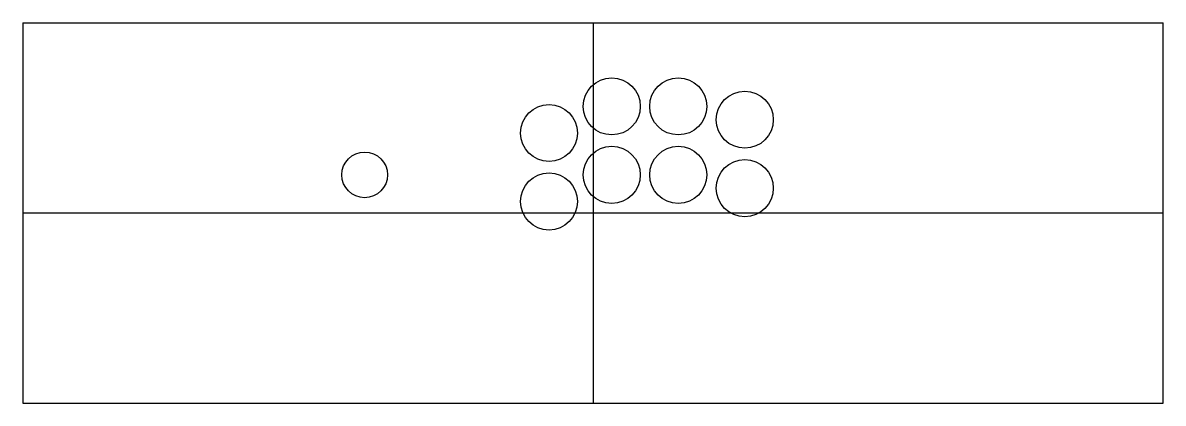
# Model space of a CAD drawing. Header units: millimetres. Extents: x -160 to 440, y -180 to 20.
import ezdxf

# ---------------------------------------------------------------- set-up
doc = ezdxf.new("R2010")
doc.units = ezdxf.units.MM
doc.header["$MEASUREMENT"] = 0
doc.layers.get('0').update_dxf_attribs({"lineweight": 25, "true_color": 0xffffff})

# ---------------------------------------------------------------- blocks, each defined once
blk = doc.blocks.new('top-profiles')
for centre, radius in [((9.86, 36.06), 15), ((44.86, 36.06), 15), ((79.86, 29.06), 15), ((-23.14, 22.06), 15), ((-120.14, 0.06), 12), ((9.86, 0.06), 15), ((44.86, 0.06), 15), ((79.86, -6.94), 15), ((-23.14, -13.94), 15)]:
    blk.add_circle(centre, radius)
blk = doc.blocks.new('body')
for p, q in [((-300, 100), (300, 100)), ((-300, 100), (-300, -100)), ((0, 100), (0, 100)), ((0, 100), (0, -100)), ((300, -100), (300, 100)), ((300, 0), (-300, 0)), ((300, 0), (300, 0)), ((-300, -100), (300, -100))]:
    blk.add_line(p, q)

msp = doc.modelspace()

# ---------------------------------------------------------------- block references
for name, p in [('body', (140, -80)), ('top-profiles', (140, -60))]:
    msp.add_blockref(name, p)

doc.saveas('drawing.dxf')
